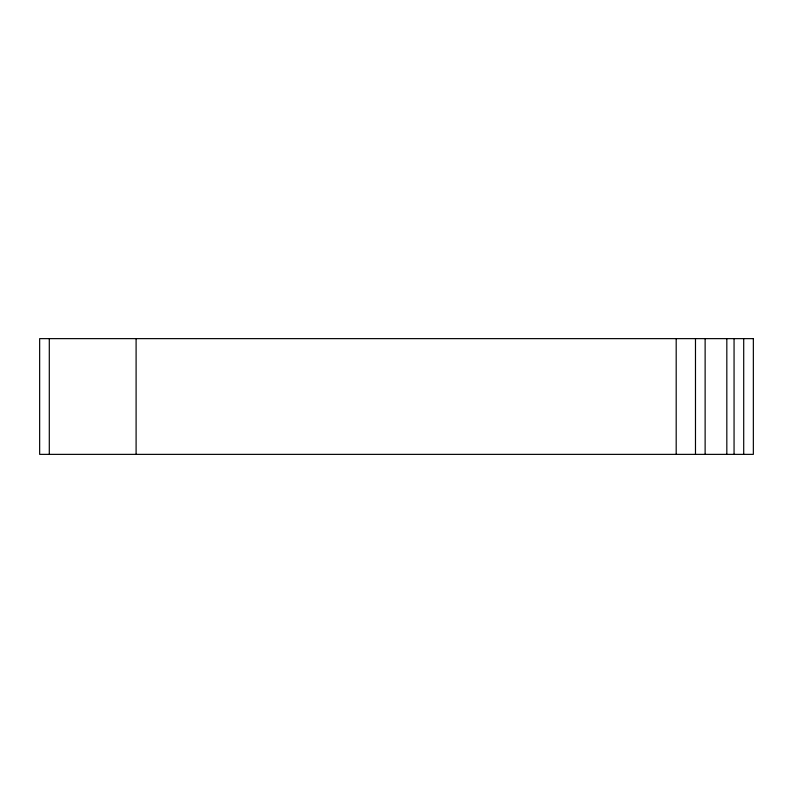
<?xml version="1.0" encoding="UTF-8"?>
<svg xmlns="http://www.w3.org/2000/svg" width="793" height="793" viewBox="0 0 793 793"><rect width="100%" height="100%" fill="white"/><g stroke="black" fill="none" stroke-linecap="round" stroke-linejoin="round"><path stroke-width="1.19" d="M743.705 338.631L743.705 454.369M734.06 338.631L734.06 454.369M726.824 338.631L726.824 454.369M705.126 338.631L705.126 454.369M695.481 338.631L695.481 454.369M676.191 338.631L676.191 454.369M136.099 338.631L136.099 454.369M49.295 338.631L49.295 454.369M753.35 338.631L39.65 338.631L39.65 454.369L753.35 454.369L753.35 338.631"/></g></svg>
